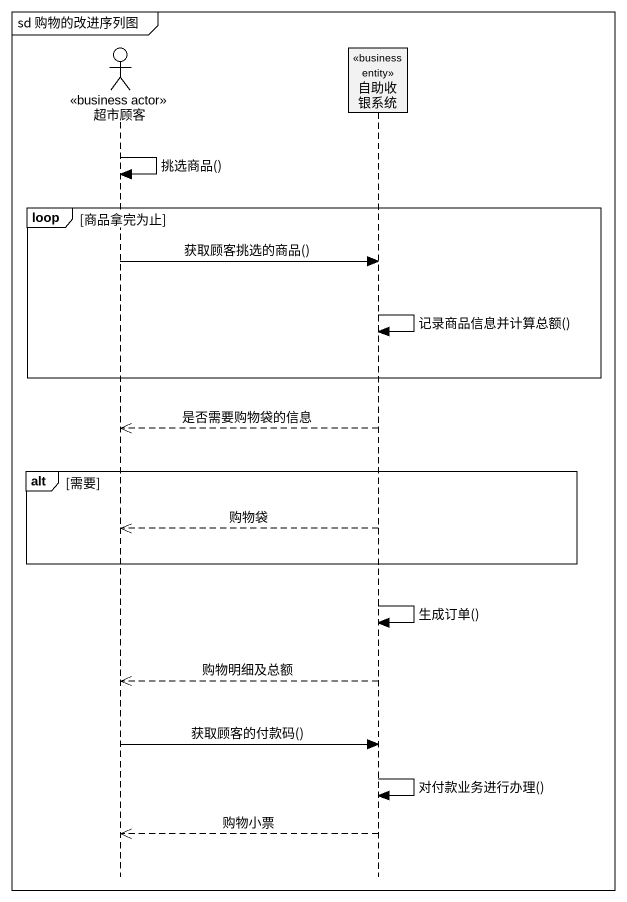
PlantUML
@startuml
mainframe sd 购物的改进序列图
hide footbox
actor 超市顾客 <<business actor>>
participant 自助收银系统 <<business entity>>

超市顾客 -> 超市顾客 : 挑选商品()
loop 商品拿完为止
  超市顾客 -> 自助收银系统 : 获取顾客挑选的商品()
  自助收银系统 -> 自助收银系统 : 记录商品信息并计算总额()
end
自助收银系统 -->> 超市顾客 : 是否需要购物袋的信息
alt 需要
  自助收银系统 -->> 超市顾客 : 购物袋
end
自助收银系统 -> 自助收银系统 : 生成订单()
自助收银系统 -->> 超市顾客 : 购物明细及总额
超市顾客 -> 自助收银系统 : 获取顾客的付款码()
自助收银系统 -> 自助收银系统 : 对付款业务进行办理()
自助收银系统 -->> 超市顾客 : 购物小票
@enduml
